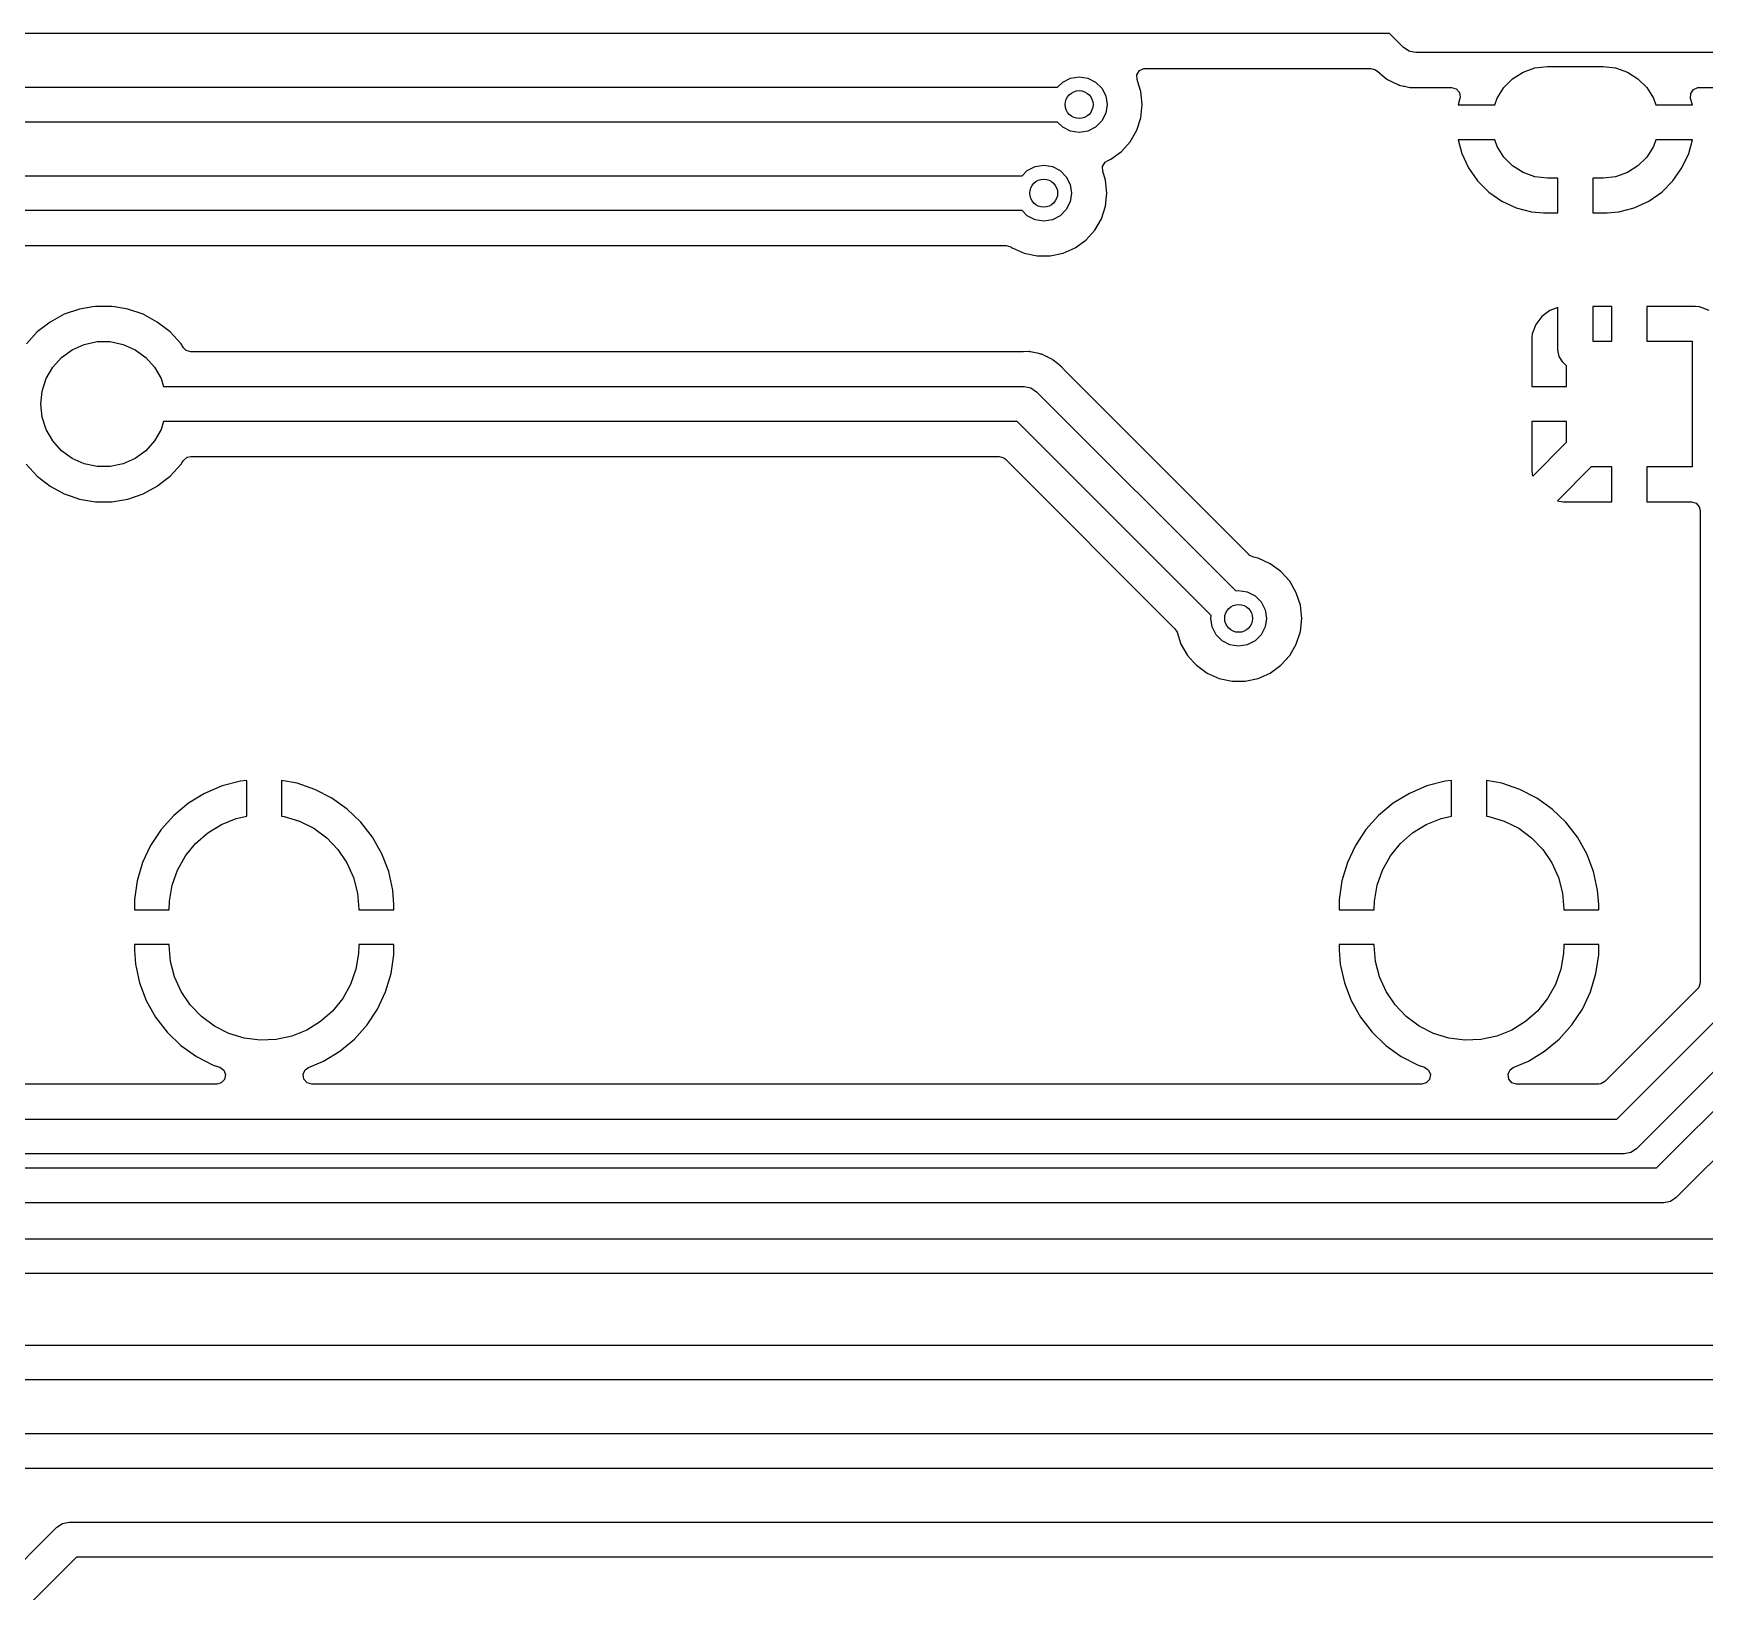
# Model space of a CAD drawing. Extents: x 1.7 to 7.7, y -4.5 to -1.4.
# Drawn here: x 3.23 to 4.173, y -3.329 to -2.45 of the extents above; entities that cross this region are included whole.
import ezdxf

# ---------------------------------------------------------------- set-up
doc = ezdxf.new("R2010")
doc.units = 0
doc.header["$MEASUREMENT"] = 0
doc.layers.add('BLACK', color=7, linetype='CONTINUOUS')

msp = doc.modelspace()

# ---------------------------------------------------------------- linework, layer by layer
at = {"layer": 'BLACK', "linetype": 'CONTINUOUS'}
for p, q in [((3.99514, -2.44984), (2.90215, -2.44984)), ((4.00304, -2.45775), (3.99514, -2.44984)), ((4.00623, -2.45988), (4.00304, -2.45775)), ((4.00304, -2.45775), (4.00304, -2.45775)), ((4.00686, -2.46), (4.00623, -2.45988)), ((4.01, -2.46063), (4.00686, -2.46)), ((4.23671, -2.46063), (4.01, -2.46063)), ((4.01, -2.46063), (4.01, -2.46063)), ((3.85263, -2.47319), (3.85405, -2.47083)), ((3.85405, -2.47083), (3.85652, -2.46962)), ((3.85652, -2.46962), (3.85735, -2.46955)), ((3.85735, -2.46955), (3.98469, -2.46955)), ((3.98469, -2.46955), (3.98733, -2.47032)), ((3.98733, -2.47032), (3.98825, -2.47108)), ((3.98825, -2.47108), (3.98836, -2.4712)), ((4.07059, -2.47162), (4.07724, -2.46929)), ((4.07724, -2.46929), (4.08425, -2.4685)), ((4.08425, -2.4685), (4.11575, -2.4685)), ((4.11575, -2.4685), (4.12276, -2.46929)), ((4.12276, -2.46929), (4.12941, -2.47162)), ((2.83, -2.48016), (3.80785, -2.48016)), ((3.80785, -2.48016), (3.81074, -2.47726)), ((3.81074, -2.47726), (3.81513, -2.47502)), ((3.81513, -2.47502), (3.82, -2.47425)), ((3.82, -2.47425), (3.82487, -2.47502)), ((3.82487, -2.47502), (3.82926, -2.47726)), ((3.82926, -2.47726), (3.83274, -2.48074)), ((3.85271, -2.47594), (3.85263, -2.47319)), ((3.85371, -2.47903), (3.85271, -2.47594)), ((3.85487, -2.48259), (3.85371, -2.47903)), ((3.98836, -2.4712), (3.98994, -2.47252)), ((3.98994, -2.47252), (3.99009, -2.47267)), ((3.99009, -2.47267), (3.99032, -2.4729)), ((3.99032, -2.4729), (3.99032, -2.4729)), ((3.99032, -2.4729), (3.99134, -2.4737)), ((3.99134, -2.4737), (3.99365, -2.47564)), ((3.99365, -2.47564), (3.99389, -2.4758)), ((3.99389, -2.4758), (3.99389, -2.4758)), ((3.99389, -2.4758), (3.99414, -2.47596)), ((3.99414, -2.47596), (3.99414, -2.47596)), ((3.99414, -2.47596), (3.99438, -2.47611)), ((3.99438, -2.47611), (3.99438, -2.47611)), ((3.99438, -2.47611), (3.99712, -2.47738)), ((3.99712, -2.47738), (3.99983, -2.47874)), ((3.99983, -2.47874), (3.99983, -2.47874)), ((3.99983, -2.47874), (4.00009, -2.47884)), ((4.00009, -2.47884), (4.00009, -2.47884)), ((4.00009, -2.47884), (4.00037, -2.47894)), ((4.00037, -2.47894), (4.00037, -2.47894)), ((4.00037, -2.47894), (4.00064, -2.47903)), ((4.00064, -2.47903), (4.0031, -2.47953)), ((4.0031, -2.47953), (4.0036, -2.47964)), ((4.0036, -2.47964), (4.00655, -2.48033)), ((4.00655, -2.48033), (4.00655, -2.48033)), ((4.00655, -2.48033), (4.00683, -2.48037)), ((4.00683, -2.48037), (4.00683, -2.48037)), ((4.00683, -2.48037), (4.00712, -2.4804)), ((4.00712, -2.4804), (4.00712, -2.4804)), ((4.00712, -2.4804), (4.00741, -2.48042)), ((4.00741, -2.48042), (4.01043, -2.48033)), ((4.00741, -2.48042), (4.00741, -2.48042)), ((4.00741, -2.48042), (4.00741, -2.48042)), ((4.01043, -2.48033), (4.03017, -2.48033)), ((4.03017, -2.48033), (4.03281, -2.48111)), ((4.05588, -2.48633), (4.05963, -2.48036)), ((4.05963, -2.48036), (4.06461, -2.47538)), ((4.06461, -2.47538), (4.07059, -2.47162)), ((4.12941, -2.47162), (4.13539, -2.47538)), ((4.13539, -2.47538), (4.14037, -2.48036)), ((4.14037, -2.48036), (4.14412, -2.48633)), ((4.16672, -2.48145), (4.16925, -2.48037)), ((4.16925, -2.48037), (4.16983, -2.48033)), ((4.16983, -2.48033), (4.22653, -2.48033)), ((3.83274, -2.48074), (3.83498, -2.48513)), ((3.83498, -2.48513), (3.83575, -2.49)), ((3.85565, -2.49), (3.85487, -2.48259)), ((4.03281, -2.48111), (4.03461, -2.48319)), ((4.03489, -2.48648), (4.0339, -2.49016)), ((4.03461, -2.48319), (4.035, -2.48591)), ((4.035, -2.48591), (4.03489, -2.48648)), ((4.05454, -2.49016), (4.05588, -2.48633)), ((4.14412, -2.48633), (4.14546, -2.49016)), ((4.16511, -2.48648), (4.16518, -2.48373)), ((4.1661, -2.49016), (4.16511, -2.48648)), ((4.16518, -2.48373), (4.16672, -2.48145)), ((3.83274, -2.49926), (3.82926, -2.50274)), ((3.83498, -2.49487), (3.83274, -2.49926)), ((3.83575, -2.49), (3.83498, -2.49487)), ((3.85257, -2.5045), (3.85487, -2.49741)), ((3.85487, -2.49741), (3.85565, -2.49)), ((4.0339, -2.49016), (4.0339, -2.49016)), ((4.0339, -2.49016), (4.05454, -2.49016)), ((4.14546, -2.49016), (4.1661, -2.49016)), ((4.1661, -2.49016), (4.1661, -2.49016)), ((3.80785, -2.49984), (2.83408, -2.49984)), ((3.81074, -2.50274), (3.80785, -2.49984)), ((3.81513, -2.50498), (3.81074, -2.50274)), ((3.82, -2.50575), (3.81513, -2.50498)), ((3.82487, -2.50498), (3.82, -2.50575)), ((3.82926, -2.50274), (3.82487, -2.50498)), ((3.84884, -2.51095), (3.85257, -2.5045)), ((3.83782, -2.52087), (3.84385, -2.51649)), ((3.84385, -2.51649), (3.84884, -2.51095)), ((4.0339, -2.50984), (4.03597, -2.51757)), ((4.05454, -2.50984), (4.0339, -2.50984)), ((4.03597, -2.51757), (4.03597, -2.51757)), ((4.03597, -2.51757), (4.03976, -2.52569)), ((4.05588, -2.51367), (4.05454, -2.50984)), ((4.05963, -2.51964), (4.05588, -2.51367)), ((4.14412, -2.51367), (4.14037, -2.51964)), ((4.14546, -2.50984), (4.14412, -2.51367)), ((4.1661, -2.50984), (4.14546, -2.50984)), ((4.16024, -2.52569), (4.16403, -2.51757)), ((4.16403, -2.51757), (4.1661, -2.50984)), ((4.16403, -2.51757), (4.16403, -2.51757)), ((3.78785, -2.53016), (3.79074, -2.52726)), ((3.79074, -2.52726), (3.79513, -2.52502)), ((3.79513, -2.52502), (3.8, -2.52425)), ((3.8, -2.52425), (3.80487, -2.52502)), ((3.80487, -2.52502), (3.80926, -2.52726)), ((3.80926, -2.52726), (3.81274, -2.53074)), ((3.8332, -2.52493), (3.83462, -2.52258)), ((3.83328, -2.52768), (3.8332, -2.52493)), ((3.83487, -2.53259), (3.83328, -2.52768)), ((3.83462, -2.52258), (3.83593, -2.52171)), ((3.83593, -2.52171), (3.83782, -2.52087)), ((4.03976, -2.52569), (4.0449, -2.53302)), ((4.06461, -2.52462), (4.05963, -2.51964)), ((4.07059, -2.52838), (4.06461, -2.52462)), ((4.13539, -2.52462), (4.12941, -2.52838)), ((4.14037, -2.51964), (4.13539, -2.52462)), ((4.1551, -2.53302), (4.16024, -2.52569)), ((2.93, -2.53016), (3.78785, -2.53016)), ((3.81274, -2.53074), (3.81498, -2.53513)), ((3.81498, -2.53513), (3.81575, -2.54)), ((3.83565, -2.54), (3.83487, -2.53259)), ((4.0449, -2.53302), (4.05123, -2.53936)), ((4.07724, -2.53071), (4.07059, -2.52838)), ((4.08425, -2.5315), (4.07724, -2.53071)), ((4.09016, -2.5315), (4.08425, -2.5315)), ((4.09016, -2.55118), (4.09016, -2.5315)), ((4.11575, -2.5315), (4.10984, -2.5315)), ((4.10984, -2.5315), (4.10984, -2.55118)), ((4.12276, -2.53071), (4.11575, -2.5315)), ((4.12941, -2.52838), (4.12276, -2.53071)), ((4.14877, -2.53936), (4.1551, -2.53302)), ((3.81498, -2.54487), (3.81274, -2.54926)), ((3.81575, -2.54), (3.81498, -2.54487)), ((3.83487, -2.54741), (3.83565, -2.54)), ((4.05123, -2.53936), (4.05856, -2.54449)), ((4.05856, -2.54449), (4.06668, -2.54828)), ((4.13332, -2.54828), (4.14144, -2.54449)), ((4.14144, -2.54449), (4.14877, -2.53936)), ((3.78785, -2.54984), (2.93408, -2.54984)), ((3.79074, -2.55274), (3.78785, -2.54984)), ((3.79513, -2.55498), (3.79074, -2.55274)), ((3.8, -2.55575), (3.79513, -2.55498)), ((3.80487, -2.55498), (3.8, -2.55575)), ((3.80926, -2.55274), (3.80487, -2.55498)), ((3.81274, -2.54926), (3.80926, -2.55274)), ((3.82884, -2.56095), (3.83257, -2.5545)), ((3.83257, -2.5545), (3.83487, -2.54741)), ((4.06668, -2.54828), (4.06668, -2.54828)), ((4.06668, -2.54828), (4.07533, -2.5506)), ((4.07533, -2.5506), (4.07533, -2.5506)), ((4.07533, -2.5506), (4.08202, -2.55118)), ((4.08202, -2.55118), (4.09016, -2.55118)), ((4.10984, -2.55118), (4.11798, -2.55118)), ((4.11798, -2.55118), (4.12467, -2.5506)), ((4.12467, -2.5506), (4.13332, -2.54828)), ((4.12467, -2.5506), (4.12467, -2.5506)), ((4.13332, -2.54828), (4.13332, -2.54828)), ((3.82385, -2.56649), (3.82884, -2.56095)), ((3.19414, -2.56955), (3.77877, -2.56955)), ((3.77877, -2.56955), (3.78141, -2.57032)), ((3.78141, -2.57032), (3.78164, -2.57048)), ((3.78164, -2.57048), (3.78218, -2.57087)), ((3.78218, -2.57087), (3.78218, -2.57087)), ((3.78218, -2.57087), (3.78898, -2.5739)), ((3.78898, -2.5739), (3.78898, -2.5739)), ((3.78898, -2.5739), (3.79627, -2.57545)), ((3.80373, -2.57545), (3.81102, -2.5739)), ((3.81102, -2.5739), (3.81782, -2.57087)), ((3.81782, -2.57087), (3.82385, -2.56649)), ((3.79627, -2.57545), (3.79627, -2.57545)), ((3.79627, -2.57545), (3.80373, -2.57545)), ((3.80373, -2.57545), (3.80373, -2.57545)), ((3.24722, -2.60839), (3.23919, -2.61274)), ((3.25587, -2.60542), (3.24722, -2.60839)), ((3.24722, -2.60839), (3.24722, -2.60839)), ((3.26325, -2.60419), (3.25587, -2.60542)), ((3.26488, -2.60392), (3.26325, -2.60419)), ((3.27402, -2.60392), (3.26488, -2.60392)), ((3.27565, -2.60419), (3.27402, -2.60392)), ((3.28303, -2.60542), (3.27565, -2.60419)), ((3.29167, -2.60839), (3.28303, -2.60542)), ((3.29971, -2.61274), (3.29167, -2.60839)), ((3.29167, -2.60839), (3.29167, -2.60839)), ((4.08106, -2.60956), (4.07766, -2.61409)), ((4.08559, -2.60617), (4.08106, -2.60956)), ((4.08106, -2.60956), (4.08106, -2.60956)), ((4.09016, -2.60446), (4.08559, -2.60617)), ((4.08559, -2.60617), (4.08559, -2.60617)), ((4.09016, -2.6285), (4.09016, -2.60446)), ((4.12071, -2.60394), (4.10984, -2.60394)), ((4.10984, -2.60394), (4.10984, -2.62362)), ((4.12071, -2.62362), (4.12071, -2.60394)), ((4.16787, -2.60394), (4.14039, -2.60394)), ((4.14039, -2.60394), (4.14039, -2.62362)), ((4.17021, -2.60419), (4.16787, -2.60394)), ((4.17552, -2.60617), (4.17021, -2.60419)), ((4.17021, -2.60419), (4.17021, -2.60419)), ((3.23198, -2.61835), (3.22581, -2.62505)), ((3.23919, -2.61274), (3.23198, -2.61835)), ((3.23198, -2.61835), (3.23198, -2.61835)), ((3.23198, -2.61835), (3.23198, -2.61835)), ((3.23198, -2.61835), (3.23198, -2.61835)), ((3.23919, -2.61274), (3.23919, -2.61274)), ((3.30692, -2.61835), (3.29971, -2.61274)), ((3.29971, -2.61274), (3.29971, -2.61274)), ((3.31311, -2.62507), (3.30692, -2.61835)), ((3.30692, -2.61835), (3.30692, -2.61835)), ((3.30692, -2.61835), (3.30692, -2.61835)), ((4.07569, -2.61939), (4.07543, -2.62174)), ((4.07543, -2.62174), (4.07543, -2.64921)), ((4.07766, -2.61409), (4.07569, -2.61939)), ((4.07569, -2.61939), (4.07569, -2.61939)), ((4.07766, -2.61409), (4.07766, -2.61409)), ((3.24574, -2.63272), (3.25173, -2.62837)), ((3.25173, -2.62837), (3.2585, -2.62536)), ((3.2585, -2.62536), (3.26575, -2.62382)), ((3.26575, -2.62382), (3.27315, -2.62382)), ((3.27315, -2.62382), (3.2804, -2.62536)), ((3.2804, -2.62536), (3.28717, -2.62837)), ((3.28717, -2.62837), (3.29316, -2.63272)), ((3.31456, -2.6273), (3.31311, -2.62507)), ((3.31311, -2.62507), (3.31311, -2.62507)), ((3.31311, -2.62507), (3.31311, -2.62507)), ((3.31601, -2.62873), (3.31456, -2.6273)), ((3.31865, -2.62951), (3.31601, -2.62873)), ((3.78863, -2.62951), (3.31865, -2.62951)), ((3.79165, -2.62942), (3.78863, -2.62951)), ((3.79193, -2.62944), (3.79165, -2.62942)), ((3.79223, -2.62947), (3.79193, -2.62944)), ((3.79193, -2.62944), (3.79193, -2.62944)), ((3.79251, -2.62951), (3.79223, -2.62947)), ((3.79223, -2.62947), (3.79223, -2.62947)), ((3.79352, -2.62975), (3.79251, -2.62951)), ((3.79545, -2.63021), (3.79352, -2.62975)), ((3.79732, -2.63059), (3.79545, -2.63021)), ((3.79841, -2.63082), (3.79732, -2.63059)), ((3.79868, -2.63091), (3.79841, -2.63082)), ((3.79896, -2.631), (3.79868, -2.6309)), ((3.79868, -2.6309), (3.79868, -2.63091)), ((3.79923, -2.6311), (3.79896, -2.631)), ((3.79896, -2.631), (3.79896, -2.631)), ((3.80059, -2.63178), (3.79923, -2.6311)), ((3.79923, -2.6311), (3.79923, -2.6311)), ((3.79923, -2.6311), (3.79923, -2.6311)), ((4.09091, -2.63227), (4.09016, -2.6285)), ((4.10984, -2.62362), (4.12071, -2.62362)), ((4.14039, -2.62362), (4.16598, -2.62362)), ((4.16598, -2.62362), (4.16598, -2.69449)), ((3.23708, -2.64464), (3.24078, -2.63823)), ((3.24078, -2.63823), (3.24574, -2.63272)), ((3.29316, -2.63272), (3.29811, -2.63823)), ((3.29811, -2.63823), (3.30182, -2.64464)), ((3.80193, -2.63246), (3.80059, -2.63178)), ((3.8025, -2.63272), (3.80193, -2.63246)), ((3.80467, -2.63374), (3.8025, -2.63272)), ((3.80491, -2.63388), (3.80467, -2.63374)), ((3.80467, -2.63374), (3.80467, -2.63374)), ((3.80467, -2.63374), (3.80467, -2.63374)), ((3.80492, -2.63388), (3.80491, -2.63388)), ((3.80517, -2.63404), (3.80492, -2.63388)), ((3.8054, -2.6342), (3.80516, -2.63404)), ((3.80516, -2.63404), (3.80517, -2.63404)), ((3.80772, -2.63614), (3.8054, -2.6342)), ((3.80873, -2.63695), (3.80772, -2.63614)), ((3.80885, -2.63706), (3.80873, -2.63695)), ((3.80896, -2.63717), (3.80885, -2.63706)), ((3.80912, -2.63732), (3.80896, -2.63717)), ((3.81027, -2.63829), (3.80912, -2.63732)), ((3.81069, -2.63864), (3.81027, -2.63829)), ((3.81096, -2.639), (3.81069, -2.63864)), ((3.81126, -2.6394), (3.81096, -2.639)), ((3.81172, -2.63994), (3.81126, -2.6394)), ((3.91601, -2.74423), (3.81172, -2.63994)), ((4.09304, -2.63546), (4.09091, -2.63227)), ((4.09512, -2.63754), (4.09304, -2.63546)), ((4.09512, -2.64921), (4.09512, -2.63754)), ((3.23479, -2.65169), (3.23708, -2.64464)), ((3.30182, -2.64464), (3.3033, -2.64921)), ((3.3033, -2.64921), (3.78906, -2.64921)), ((3.78906, -2.64921), (3.79282, -2.64996)), ((3.79282, -2.64996), (3.79601, -2.6521)), ((4.07543, -2.64921), (4.09512, -2.64921)), ((3.23402, -2.65906), (3.23479, -2.65169)), ((3.23479, -2.66642), (3.23402, -2.65906)), ((3.79601, -2.6521), (3.90842, -2.7645)), ((3.23708, -2.67347), (3.23479, -2.66642)), ((3.3033, -2.6689), (3.30182, -2.67347)), ((3.78498, -2.6689), (3.3033, -2.6689)), ((3.8945, -2.77842), (3.78498, -2.6689)), ((4.07543, -2.6689), (4.07543, -2.69637)), ((4.09512, -2.6689), (4.07543, -2.6689)), ((4.09512, -2.68057), (4.09512, -2.6689)), ((3.24078, -2.67988), (3.23708, -2.67347)), ((3.30182, -2.67347), (3.29811, -2.67988)), ((3.24574, -2.68539), (3.24078, -2.67988)), ((3.25173, -2.68974), (3.24574, -2.68539)), ((3.29316, -2.68539), (3.28717, -2.68974)), ((3.29811, -2.67988), (3.29316, -2.68539)), ((4.07603, -2.69965), (4.09512, -2.68057)), ((3.22579, -2.69304), (3.23198, -2.69976)), ((3.2585, -2.69275), (3.25173, -2.68974)), ((3.26575, -2.69429), (3.2585, -2.69275)), ((3.27315, -2.69429), (3.26575, -2.69429)), ((3.2804, -2.69275), (3.27315, -2.69429)), ((3.28717, -2.68974), (3.2804, -2.69275)), ((3.30692, -2.69976), (3.31311, -2.69304)), ((3.31311, -2.69304), (3.31398, -2.6917)), ((3.31398, -2.6917), (3.31456, -2.69081)), ((3.31456, -2.69081), (3.31665, -2.68903)), ((3.31665, -2.68903), (3.31865, -2.6886)), ((3.31865, -2.6886), (3.77479, -2.6886)), ((3.77479, -2.6886), (3.77743, -2.68938)), ((3.77743, -2.68938), (3.77825, -2.69003)), ((3.77825, -2.69003), (3.87406, -2.78585)), ((4.07543, -2.69637), (4.07569, -2.69872)), ((4.10904, -2.69449), (4.08995, -2.71357)), ((4.12071, -2.69449), (4.10904, -2.69449)), ((4.12071, -2.71417), (4.12071, -2.69449)), ((4.16598, -2.69449), (4.14039, -2.69449)), ((4.14039, -2.69449), (4.14039, -2.71417)), ((3.23198, -2.69976), (3.23198, -2.69976)), ((3.23198, -2.69976), (3.23198, -2.69976)), ((3.23198, -2.69976), (3.23919, -2.70537)), ((3.23919, -2.70537), (3.23919, -2.70537)), ((3.23919, -2.70537), (3.23919, -2.70537)), ((3.23919, -2.70537), (3.24722, -2.70972)), ((3.29167, -2.70972), (3.29971, -2.70537)), ((3.29971, -2.70537), (3.29983, -2.70528)), ((3.29983, -2.70528), (3.30328, -2.70259)), ((3.30328, -2.70259), (3.30692, -2.69976)), ((4.07569, -2.69872), (4.07569, -2.69872)), ((4.07569, -2.69872), (4.07603, -2.69965)), ((3.24722, -2.70972), (3.25054, -2.71086)), ((3.25054, -2.71086), (3.25587, -2.71269)), ((3.25587, -2.71269), (3.25587, -2.71269)), ((3.25587, -2.71269), (3.25587, -2.71269)), ((3.25587, -2.71269), (3.26488, -2.71419)), ((3.26488, -2.71419), (3.26488, -2.71419)), ((3.26488, -2.71419), (3.27402, -2.71419)), ((3.27402, -2.71419), (3.28303, -2.71269)), ((3.27402, -2.71419), (3.27402, -2.71419)), ((3.28303, -2.71269), (3.29167, -2.70972)), ((4.08995, -2.71357), (4.09089, -2.71392)), ((4.09089, -2.71392), (4.09089, -2.71392)), ((4.09089, -2.71392), (4.09323, -2.71417)), ((4.09323, -2.71417), (4.09324, -2.71417)), ((4.09324, -2.71417), (4.12071, -2.71417)), ((4.14039, -2.71417), (4.16557, -2.71417)), ((4.16557, -2.71417), (4.16821, -2.71495)), ((4.16821, -2.71495), (4.17001, -2.71703)), ((4.17001, -2.71703), (4.17045, -2.71906)), ((4.17045, -2.71906), (4.17045, -2.98574)), ((3.91603, -2.74424), (3.91601, -2.74423)), ((3.91845, -2.74555), (3.91603, -2.74424)), ((3.92102, -2.7461), (3.91845, -2.74555)), ((3.92782, -2.74913), (3.92102, -2.7461)), ((3.92102, -2.7461), (3.92102, -2.7461)), ((3.93312, -2.75298), (3.92782, -2.74913)), ((3.92782, -2.74913), (3.92782, -2.74913)), ((3.93385, -2.75351), (3.93312, -2.75298)), ((3.93884, -2.75905), (3.93385, -2.75351)), ((3.94257, -2.7655), (3.93884, -2.75905)), ((3.90842, -2.7645), (3.91, -2.76425)), ((3.91, -2.76425), (3.91487, -2.76502)), ((3.91487, -2.76502), (3.91926, -2.76726)), ((3.91926, -2.76726), (3.92274, -2.77074)), ((3.92274, -2.77074), (3.92498, -2.77513)), ((3.94487, -2.77259), (3.94257, -2.7655)), ((3.94565, -2.78), (3.94487, -2.77259)), ((3.89425, -2.78), (3.8945, -2.77842)), ((3.89502, -2.78487), (3.89425, -2.78)), ((3.92498, -2.77513), (3.92575, -2.78)), ((3.92575, -2.78), (3.92498, -2.78487)), ((3.94487, -2.78741), (3.94565, -2.78)), ((3.87406, -2.78585), (3.87526, -2.78779)), ((3.87526, -2.78779), (3.87743, -2.7945)), ((3.89726, -2.78926), (3.89502, -2.78487)), ((3.90074, -2.79274), (3.89726, -2.78926)), ((3.92274, -2.78926), (3.91926, -2.79274)), ((3.92498, -2.78487), (3.92274, -2.78926)), ((3.94257, -2.7945), (3.94487, -2.78741)), ((3.87743, -2.7945), (3.87743, -2.7945)), ((3.87743, -2.7945), (3.88116, -2.80095)), ((3.88116, -2.80095), (3.88457, -2.80474)), ((3.90513, -2.79498), (3.90074, -2.79274)), ((3.91, -2.79575), (3.90513, -2.79498)), ((3.91487, -2.79498), (3.91, -2.79575)), ((3.91926, -2.79274), (3.91487, -2.79498)), ((3.93385, -2.80649), (3.93884, -2.80095)), ((3.93884, -2.80095), (3.94257, -2.7945)), ((3.88457, -2.80474), (3.88615, -2.80649)), ((3.88615, -2.80649), (3.89218, -2.81087)), ((3.92782, -2.81087), (3.93385, -2.80649)), ((3.89218, -2.81087), (3.89218, -2.81087)), ((3.89218, -2.81087), (3.89898, -2.8139)), ((3.89898, -2.8139), (3.89898, -2.8139)), ((3.89898, -2.8139), (3.90627, -2.81545)), ((3.90627, -2.81545), (3.90627, -2.81545)), ((3.90627, -2.81545), (3.91373, -2.81545)), ((3.91373, -2.81545), (3.92102, -2.8139)), ((3.91373, -2.81545), (3.91373, -2.81545)), ((3.92102, -2.8139), (3.92782, -2.81087)), ((3.33629, -2.8746), (3.32643, -2.8788)), ((3.34666, -2.87189), (3.33629, -2.8746)), ((3.35016, -2.87151), (3.34666, -2.87189)), ((3.34666, -2.87189), (3.34666, -2.87189)), ((3.35016, -2.89164), (3.35016, -2.87151)), ((3.37857, -2.87306), (3.36984, -2.87145)), ((3.36984, -2.87145), (3.36984, -2.89157)), ((3.38872, -2.87652), (3.37857, -2.87306)), ((3.37857, -2.87306), (3.37857, -2.87306)), ((3.39825, -2.88142), (3.38872, -2.87652)), ((3.38872, -2.87652), (3.38872, -2.87652)), ((4.01629, -2.8746), (4.00643, -2.8788)), ((4.02666, -2.87189), (4.01629, -2.8746)), ((4.03016, -2.87151), (4.02666, -2.87189)), ((4.02666, -2.87189), (4.02666, -2.87189)), ((4.03016, -2.89164), (4.03016, -2.87151)), ((4.05857, -2.87306), (4.04984, -2.87145)), ((4.04984, -2.87145), (4.04984, -2.89157)), ((4.06872, -2.87652), (4.05857, -2.87306)), ((4.05857, -2.87306), (4.05857, -2.87306)), ((4.07825, -2.88142), (4.06872, -2.87652)), ((4.06872, -2.87652), (4.06872, -2.87652)), ((3.31728, -2.88438), (3.30904, -2.89124)), ((3.32643, -2.8788), (3.31728, -2.88438)), ((3.31728, -2.88438), (3.31728, -2.88438)), ((3.32643, -2.8788), (3.32643, -2.8788)), ((3.40697, -2.88766), (3.39825, -2.88142)), ((3.39825, -2.88142), (3.39825, -2.88142)), ((3.99728, -2.88438), (3.98904, -2.89124)), ((4.00643, -2.8788), (3.99728, -2.88438)), ((3.99728, -2.88438), (3.99728, -2.88438)), ((4.00643, -2.8788), (4.00643, -2.8788)), ((4.08697, -2.88766), (4.07825, -2.88142)), ((4.07825, -2.88142), (4.07825, -2.88142)), ((3.30904, -2.89124), (3.30188, -2.89922)), ((3.30904, -2.89124), (3.30904, -2.89124)), ((3.33589, -2.89628), (3.34432, -2.8929)), ((3.34432, -2.8929), (3.35016, -2.89164)), ((3.36984, -2.89157), (3.37128, -2.89175)), ((3.37128, -2.89175), (3.37996, -2.89441)), ((3.37996, -2.89441), (3.38807, -2.8985)), ((3.41468, -2.8951), (3.40697, -2.88766)), ((3.40697, -2.88766), (3.40697, -2.88766)), ((3.42124, -2.90358), (3.41468, -2.8951)), ((3.41468, -2.8951), (3.41468, -2.8951)), ((3.98904, -2.89124), (3.98189, -2.89922)), ((3.98904, -2.89124), (3.98904, -2.89124)), ((4.01589, -2.89628), (4.02432, -2.8929)), ((4.02432, -2.8929), (4.03016, -2.89164)), ((4.04984, -2.89157), (4.05128, -2.89175)), ((4.05128, -2.89175), (4.05996, -2.89441)), ((4.05996, -2.89441), (4.06807, -2.8985)), ((4.09468, -2.8951), (4.08697, -2.88766)), ((4.08697, -2.88766), (4.08697, -2.88766)), ((4.10124, -2.90358), (4.09468, -2.8951)), ((4.09468, -2.8951), (4.09468, -2.8951)), ((3.30188, -2.89922), (3.29597, -2.90816)), ((3.32134, -2.90705), (3.32816, -2.90105)), ((3.32816, -2.90105), (3.33589, -2.89628)), ((3.38807, -2.8985), (3.39537, -2.9039)), ((3.39537, -2.9039), (3.40166, -2.91046)), ((3.42648, -2.91293), (3.42124, -2.90358)), ((3.98189, -2.89922), (3.97597, -2.90816)), ((4.00134, -2.90705), (4.00816, -2.90105)), ((4.00816, -2.90105), (4.01589, -2.89628)), ((4.06807, -2.8985), (4.07537, -2.9039)), ((4.07537, -2.9039), (4.08166, -2.91046)), ((4.10648, -2.91293), (4.10124, -2.90358)), ((3.29597, -2.90816), (3.29142, -2.91786)), ((3.29597, -2.90816), (3.29597, -2.90816)), ((3.31121, -2.92204), (3.31564, -2.91411)), ((3.31564, -2.91411), (3.32134, -2.90705)), ((3.40166, -2.91046), (3.40674, -2.91798)), ((3.43031, -2.92294), (3.42648, -2.91293)), ((3.97597, -2.90816), (3.97142, -2.91786)), ((3.97597, -2.90816), (3.97597, -2.90816)), ((3.99121, -2.92204), (3.99564, -2.91411)), ((3.99564, -2.91411), (4.00134, -2.90705)), ((4.08166, -2.91046), (4.08674, -2.91798)), ((4.11031, -2.92294), (4.10648, -2.91293)), ((3.29142, -2.91786), (3.28833, -2.92813)), ((3.29142, -2.91786), (3.29142, -2.91786)), ((3.30818, -2.9306), (3.31121, -2.92204)), ((3.40674, -2.91798), (3.41048, -2.92626)), ((3.43264, -2.9334), (3.43031, -2.92294)), ((3.43031, -2.92294), (3.43031, -2.92294)), ((3.97142, -2.91786), (3.96833, -2.92813)), ((3.97142, -2.91786), (3.97142, -2.91786)), ((3.98818, -2.9306), (3.99121, -2.92204)), ((4.08674, -2.91798), (4.09048, -2.92626)), ((4.11264, -2.9334), (4.11031, -2.92294)), ((4.11031, -2.92294), (4.11031, -2.92294)), ((3.28833, -2.92813), (3.28677, -2.93874)), ((3.28833, -2.92813), (3.28833, -2.92813)), ((3.30665, -2.93955), (3.30818, -2.9306)), ((3.41048, -2.92626), (3.41277, -2.93505)), ((3.96833, -2.92813), (3.96677, -2.93874)), ((3.96833, -2.92813), (3.96833, -2.92813)), ((3.98665, -2.93955), (3.98818, -2.9306)), ((4.09048, -2.92626), (4.09277, -2.93505)), ((3.28677, -2.93874), (3.28677, -2.94449)), ((3.30646, -2.94409), (3.30665, -2.93955)), ((3.41277, -2.93505), (3.41354, -2.94409)), ((3.43323, -2.94142), (3.43264, -2.9334)), ((3.43264, -2.9334), (3.43264, -2.9334)), ((3.43323, -2.94449), (3.43323, -2.94142)), ((3.96677, -2.93874), (3.96677, -2.94449)), ((3.98646, -2.94409), (3.98665, -2.93955)), ((4.09277, -2.93505), (4.09354, -2.94409)), ((4.11323, -2.94142), (4.11264, -2.9334)), ((4.11264, -2.9334), (4.11264, -2.9334)), ((4.11323, -2.94449), (4.11323, -2.94142)), ((3.28677, -2.94449), (3.30646, -2.94449)), ((3.30646, -2.94449), (3.30646, -2.94409)), ((3.41354, -2.94409), (3.41354, -2.94449)), ((3.41354, -2.94449), (3.43323, -2.94449)), ((3.96677, -2.94449), (3.98646, -2.94449)), ((3.98646, -2.94449), (3.98646, -2.94409)), ((4.09354, -2.94409), (4.09354, -2.94449)), ((4.09354, -2.94449), (4.11323, -2.94449)), ((3.30646, -2.96417), (3.28677, -2.96417)), ((3.28677, -2.96417), (3.28677, -2.96724)), ((3.28677, -2.96724), (3.28736, -2.97526)), ((3.30646, -2.96457), (3.30646, -2.96417)), ((3.30723, -2.97362), (3.30646, -2.96457)), ((3.41335, -2.96911), (3.41182, -2.97806)), ((3.41354, -2.96457), (3.41335, -2.96911)), ((3.43323, -2.96417), (3.41354, -2.96417)), ((3.41354, -2.96417), (3.41354, -2.96457)), ((3.43167, -2.98053), (3.43323, -2.96993)), ((3.43323, -2.96993), (3.43323, -2.96417)), ((3.43323, -2.96993), (3.43323, -2.96993)), ((3.98646, -2.96417), (3.96677, -2.96417)), ((3.96677, -2.96417), (3.96677, -2.96724)), ((3.96677, -2.96724), (3.96736, -2.97526)), ((3.98646, -2.96457), (3.98646, -2.96417)), ((3.98723, -2.97362), (3.98646, -2.96457)), ((4.09335, -2.96911), (4.09182, -2.97806)), ((4.09354, -2.96457), (4.09335, -2.96911)), ((4.11323, -2.96417), (4.09354, -2.96417)), ((4.09354, -2.96417), (4.09354, -2.96457)), ((4.11167, -2.98053), (4.11323, -2.96993)), ((4.11323, -2.96993), (4.11323, -2.96417)), ((4.11323, -2.96993), (4.11323, -2.96993)), ((3.28736, -2.97526), (3.28736, -2.97526)), ((3.28736, -2.97526), (3.28969, -2.98572)), ((3.30952, -2.9824), (3.30723, -2.97362)), ((3.41182, -2.97806), (3.40879, -2.98662)), ((3.96736, -2.97526), (3.96736, -2.97526)), ((3.96736, -2.97526), (3.96969, -2.98572)), ((3.98952, -2.9824), (3.98723, -2.97362)), ((4.09182, -2.97806), (4.08879, -2.98662)), ((3.28969, -2.98572), (3.28969, -2.98572)), ((3.28969, -2.98572), (3.29352, -2.99573)), ((3.31326, -2.99068), (3.30952, -2.9824)), ((3.40879, -2.98662), (3.40436, -2.99455)), ((3.42858, -2.9908), (3.43167, -2.98053)), ((3.43167, -2.98053), (3.43167, -2.98053)), ((3.96969, -2.98572), (3.96969, -2.98572)), ((3.96969, -2.98572), (3.97352, -2.99573)), ((3.99326, -2.99068), (3.98952, -2.9824)), ((4.08879, -2.98662), (4.08436, -2.99455)), ((4.10858, -2.9908), (4.11167, -2.98053)), ((4.11167, -2.98053), (4.11167, -2.98053)), ((4.16902, -2.98919), (4.11675, -3.04146)), ((4.16968, -2.98838), (4.16902, -2.98919)), ((4.17045, -2.98574), (4.16968, -2.98838)), ((3.29352, -2.99573), (3.29876, -3.00508)), ((3.31834, -2.9982), (3.31326, -2.99068)), ((3.32463, -3.00476), (3.31834, -2.9982)), ((3.40436, -2.99455), (3.39866, -3.00162)), ((3.42403, -3.0005), (3.42858, -2.9908)), ((3.42858, -2.9908), (3.42858, -2.9908)), ((3.97352, -2.99573), (3.97876, -3.00508)), ((3.99834, -2.9982), (3.99326, -2.99068)), ((4.00463, -3.00476), (3.99834, -2.9982)), ((4.08436, -2.99455), (4.07866, -3.00162)), ((4.10403, -3.0005), (4.10858, -2.9908)), ((4.10858, -2.9908), (4.10858, -2.9908)), ((4.12348, -3.0626), (4.19016, -2.99592)), ((4.14592, -3.09016), (4.24016, -2.99592)), ((3.29876, -3.00508), (3.30532, -3.01356)), ((3.33193, -3.01016), (3.32463, -3.00476)), ((3.39184, -3.00762), (3.38411, -3.01238)), ((3.39866, -3.00162), (3.39184, -3.00762)), ((3.41811, -3.00944), (3.42403, -3.0005)), ((3.42403, -3.0005), (3.42403, -3.0005)), ((3.97876, -3.00508), (3.98532, -3.01356)), ((4.01193, -3.01016), (4.00463, -3.00476)), ((4.07184, -3.00762), (4.06411, -3.01238)), ((4.07866, -3.00162), (4.07184, -3.00762)), ((4.09811, -3.00944), (4.10403, -3.0005)), ((4.10403, -3.0005), (4.10403, -3.0005)), ((4.20696, -3.00696), (4.13452, -3.0794)), ((4.25696, -3.00696), (4.15696, -3.10696)), ((3.30532, -3.01356), (3.30532, -3.01356)), ((3.30532, -3.01356), (3.31303, -3.021)), ((3.34004, -3.01425), (3.33193, -3.01016)), ((3.34872, -3.01691), (3.34004, -3.01425)), ((3.35773, -3.01806), (3.34872, -3.01691)), ((3.3668, -3.01768), (3.35773, -3.01806)), ((3.37568, -3.01576), (3.3668, -3.01768)), ((3.38411, -3.01238), (3.37568, -3.01576)), ((3.40272, -3.02428), (3.41096, -3.01743)), ((3.41096, -3.01743), (3.41811, -3.00944)), ((3.41096, -3.01743), (3.41096, -3.01743)), ((3.98532, -3.01356), (3.98532, -3.01356)), ((3.98532, -3.01356), (3.99303, -3.021)), ((4.02004, -3.01425), (4.01193, -3.01016)), ((4.02872, -3.01691), (4.02004, -3.01425)), ((4.03773, -3.01806), (4.02872, -3.01691)), ((4.0468, -3.01768), (4.03773, -3.01806)), ((4.05568, -3.01576), (4.0468, -3.01768)), ((4.06411, -3.01238), (4.05568, -3.01576)), ((4.08272, -3.02428), (4.09096, -3.01743)), ((4.09096, -3.01743), (4.09811, -3.00944)), ((4.09096, -3.01743), (4.09096, -3.01743)), ((3.31303, -3.021), (3.31303, -3.021)), ((3.31303, -3.021), (3.32175, -3.02724)), ((3.32175, -3.02724), (3.32175, -3.02724)), ((3.32175, -3.02724), (3.33128, -3.03214)), ((3.39357, -3.02987), (3.40272, -3.02428)), ((3.40272, -3.02428), (3.40272, -3.02428)), ((3.99303, -3.021), (3.99303, -3.021)), ((3.99303, -3.021), (4.00175, -3.02724)), ((4.00175, -3.02724), (4.00175, -3.02724)), ((4.00175, -3.02724), (4.01128, -3.03214)), ((4.07357, -3.02987), (4.08272, -3.02428)), ((4.08272, -3.02428), (4.08272, -3.02428)), ((3.33128, -3.03214), (3.33128, -3.03214)), ((3.33128, -3.03214), (3.33494, -3.03339)), ((3.33494, -3.03339), (3.33719, -3.03498)), ((3.33719, -3.03498), (3.33823, -3.03753)), ((3.38205, -3.03732), (3.3832, -3.03481)), ((3.3832, -3.03481), (3.38498, -3.03352)), ((3.38498, -3.03352), (3.39357, -3.02987)), ((3.39357, -3.02987), (3.39357, -3.02987)), ((4.01128, -3.03214), (4.01128, -3.03214)), ((4.01128, -3.03214), (4.01494, -3.03339)), ((4.01494, -3.03339), (4.01719, -3.03498)), ((4.01719, -3.03498), (4.01823, -3.03753)), ((4.06205, -3.03732), (4.0632, -3.03481)), ((4.0632, -3.03481), (4.06498, -3.03352)), ((4.06498, -3.03352), (4.07357, -3.02987)), ((4.07357, -3.02987), (4.07357, -3.02987)), ((3.33337, -3.04289), (3.00893, -3.04289)), ((3.33583, -3.04223), (3.33337, -3.04289)), ((3.33772, -3.04023), (3.33583, -3.04223)), ((3.33823, -3.03753), (3.33772, -3.04023)), ((3.38245, -3.04004), (3.38205, -3.03732)), ((3.38425, -3.04212), (3.38245, -3.04004)), ((3.38689, -3.04289), (3.38425, -3.04212)), ((4.01337, -3.04289), (3.38689, -3.04289)), ((4.01583, -3.04223), (4.01337, -3.04289)), ((4.01772, -3.04023), (4.01583, -3.04223)), ((4.01823, -3.03753), (4.01772, -3.04023)), ((4.06245, -3.04004), (4.06205, -3.03732)), ((4.06425, -3.04212), (4.06245, -3.04004)), ((4.06689, -3.04289), (4.06425, -3.04212)), ((4.1133, -3.04289), (4.06689, -3.04289)), ((4.11434, -3.04278), (4.1133, -3.04289)), ((4.11675, -3.04146), (4.11434, -3.04278)), ((2.97652, -3.0626), (4.12348, -3.0626)), ((4.12756, -3.08228), (2.97244, -3.08228)), ((4.13133, -3.08153), (4.12756, -3.08228)), ((4.13452, -3.0794), (4.13133, -3.08153)), ((2.95408, -3.09016), (4.14592, -3.09016)), ((4.15, -3.10984), (2.95, -3.10984)), ((4.15377, -3.10909), (4.15, -3.10984)), ((4.15696, -3.10696), (4.15377, -3.10909)), ((2.82546, -3.13016), (4.20592, -3.13016)), ((4.21, -3.14984), (2.82546, -3.14984)), ((2.82, -3.19016), (4.39592, -3.19016)), ((4.4, -3.20984), (2.82408, -3.20984)), ((3.2, -3.24016), (4.44592, -3.24016)), ((4.45, -3.25984), (3.20408, -3.25984)), ((3.24304, -3.29304), (3.24623, -3.29091)), ((3.24623, -3.29091), (3.25, -3.29016)), ((3.25, -3.29016), (3.25, -3.29016)), ((3.25, -3.29016), (4.54592, -3.29016)), ((3.04592, -3.49016), (3.24304, -3.29304)), ((3.25408, -3.30984), (3.05696, -3.50696)), ((4.55, -3.30984), (3.25408, -3.30984))]:
    msp.add_line(p, q, dxfattribs=at)
at = {"layer": 'BLACK'}
for centre in [(3.82, -2.49), (3.8, -2.54), (3.91, -2.78)]:
    msp.add_circle(centre, 0.00787, dxfattribs=at)

doc.saveas('drawing.dxf')
